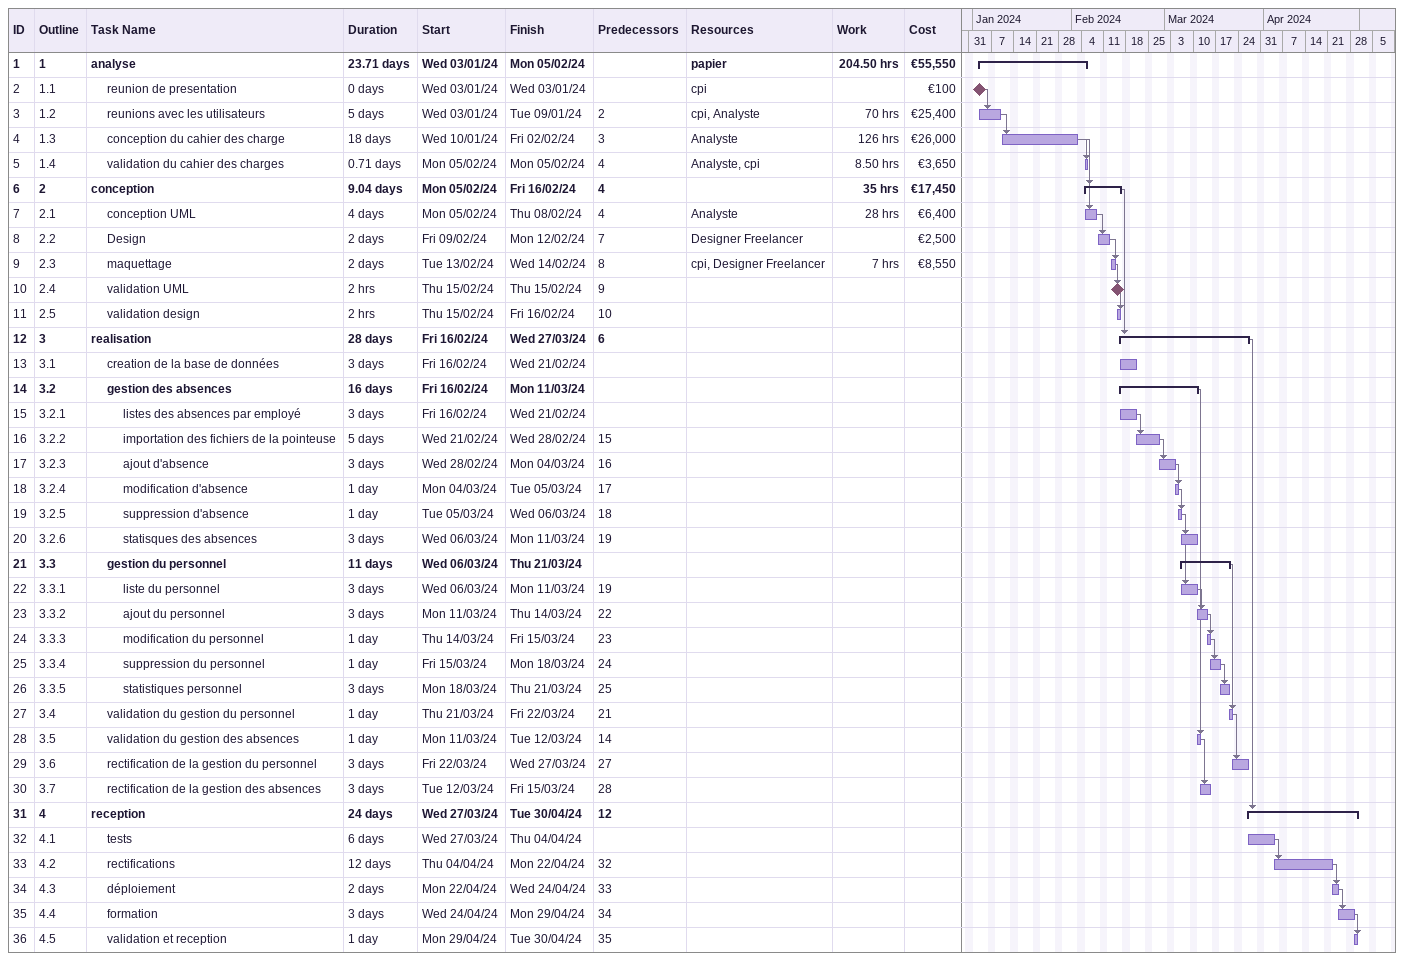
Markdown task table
| ID | WBS | Task | Duration | Start | Finish | Predecessors | Resources | Work (h) | Cost (€) |
|---|---|---|---|---|---|---|---|---|---|
| 1 | 1 | **analyse** | 23.71d | 2024-01-03 | 2024-02-05 |  | papier | 204.50 | 55550 |
| 2 | 1.1 | reunion de presentation | 0d | 2024-01-03 | 2024-01-03 |  | cpi |  | 100 |
| 3 | 1.2 | reunions avec les utilisateurs | 5d | 2024-01-03 | 2024-01-09 | 2 | cpi, Analyste | 70 | 25400 |
| 4 | 1.3 | conception du cahier des charge | 18d | 2024-01-10 | 2024-02-02 | 3 | Analyste | 126 | 26000 |
| 5 | 1.4 | validation du cahier des charges | 0.71d | 2024-02-05 | 2024-02-05 | 4 | Analyste, cpi | 8.50 | 3650 |
| 6 | 2 | **conception** | 9.04d | 2024-02-05 | 2024-02-16 | 4 |  | 35 | 17450 |
| 7 | 2.1 | conception UML | 4d | 2024-02-05 | 2024-02-08 | 4 | Analyste | 28 | 6400 |
| 8 | 2.2 | Design | 2d | 2024-02-09 | 2024-02-12 | 7 | Designer Freelancer |  | 2500 |
| 9 | 2.3 | maquettage | 2d | 2024-02-13 | 2024-02-14 | 8 | cpi, Designer Freelancer | 7 | 8550 |
| 10 | 2.4 | validation UML | 2h | 2024-02-15 | 2024-02-15 | 9 |  |  |  |
| 11 | 2.5 | validation design | 2h | 2024-02-15 | 2024-02-16 | 10 |  |  |  |
| 12 | 3 | **realisation** | 28d | 2024-02-16 | 2024-03-27 | 6 |  |  |  |
| 13 | 3.1 | creation de la base de données | 3d | 2024-02-16 | 2024-02-21 |  |  |  |  |
| 14 | 3.2 | **gestion des absences** | 16d | 2024-02-16 | 2024-03-11 |  |  |  |  |
| 15 | 3.2.1 | listes des absences par employé | 3d | 2024-02-16 | 2024-02-21 |  |  |  |  |
| 16 | 3.2.2 | importation des fichiers de la pointeuse | 5d | 2024-02-21 | 2024-02-28 | 15 |  |  |  |
| 17 | 3.2.3 | ajout d'absence | 3d | 2024-02-28 | 2024-03-04 | 16 |  |  |  |
| 18 | 3.2.4 | modification d'absence | 1d | 2024-03-04 | 2024-03-05 | 17 |  |  |  |
| 19 | 3.2.5 | suppression d'absence | 1d | 2024-03-05 | 2024-03-06 | 18 |  |  |  |
| 20 | 3.2.6 | statisques des absences | 3d | 2024-03-06 | 2024-03-11 | 19 |  |  |  |
| 21 | 3.3 | **gestion du personnel** | 11d | 2024-03-06 | 2024-03-21 |  |  |  |  |
| 22 | 3.3.1 | liste du personnel | 3d | 2024-03-06 | 2024-03-11 | 19 |  |  |  |
| 23 | 3.3.2 | ajout du personnel | 3d | 2024-03-11 | 2024-03-14 | 22 |  |  |  |
| 24 | 3.3.3 | modification du personnel | 1d | 2024-03-14 | 2024-03-15 | 23 |  |  |  |
| 25 | 3.3.4 | suppression du personnel | 1d | 2024-03-15 | 2024-03-18 | 24 |  |  |  |
| 26 | 3.3.5 | statistiques personnel | 3d | 2024-03-18 | 2024-03-21 | 25 |  |  |  |
| 27 | 3.4 | validation du gestion du personnel | 1d | 2024-03-21 | 2024-03-22 | 21 |  |  |  |
| 28 | 3.5 | validation du gestion des absences | 1d | 2024-03-11 | 2024-03-12 | 14 |  |  |  |
| 29 | 3.6 | rectification de la gestion du personnel | 3d | 2024-03-22 | 2024-03-27 | 27 |  |  |  |
| 30 | 3.7 | rectification de la gestion des absences | 3d | 2024-03-12 | 2024-03-15 | 28 |  |  |  |
| 31 | 4 | **reception** | 24d | 2024-03-27 | 2024-04-30 | 12 |  |  |  |
| 32 | 4.1 | tests | 6d | 2024-03-27 | 2024-04-04 |  |  |  |  |
| 33 | 4.2 | rectifications | 12d | 2024-04-04 | 2024-04-22 | 32 |  |  |  |
| 34 | 4.3 | déploiement | 2d | 2024-04-22 | 2024-04-24 | 33 |  |  |  |
| 35 | 4.4 | formation | 3d | 2024-04-24 | 2024-04-29 | 34 |  |  |  |
| 36 | 4.5 | validation et reception | 1d | 2024-04-29 | 2024-04-30 | 35 |  |  |  |
